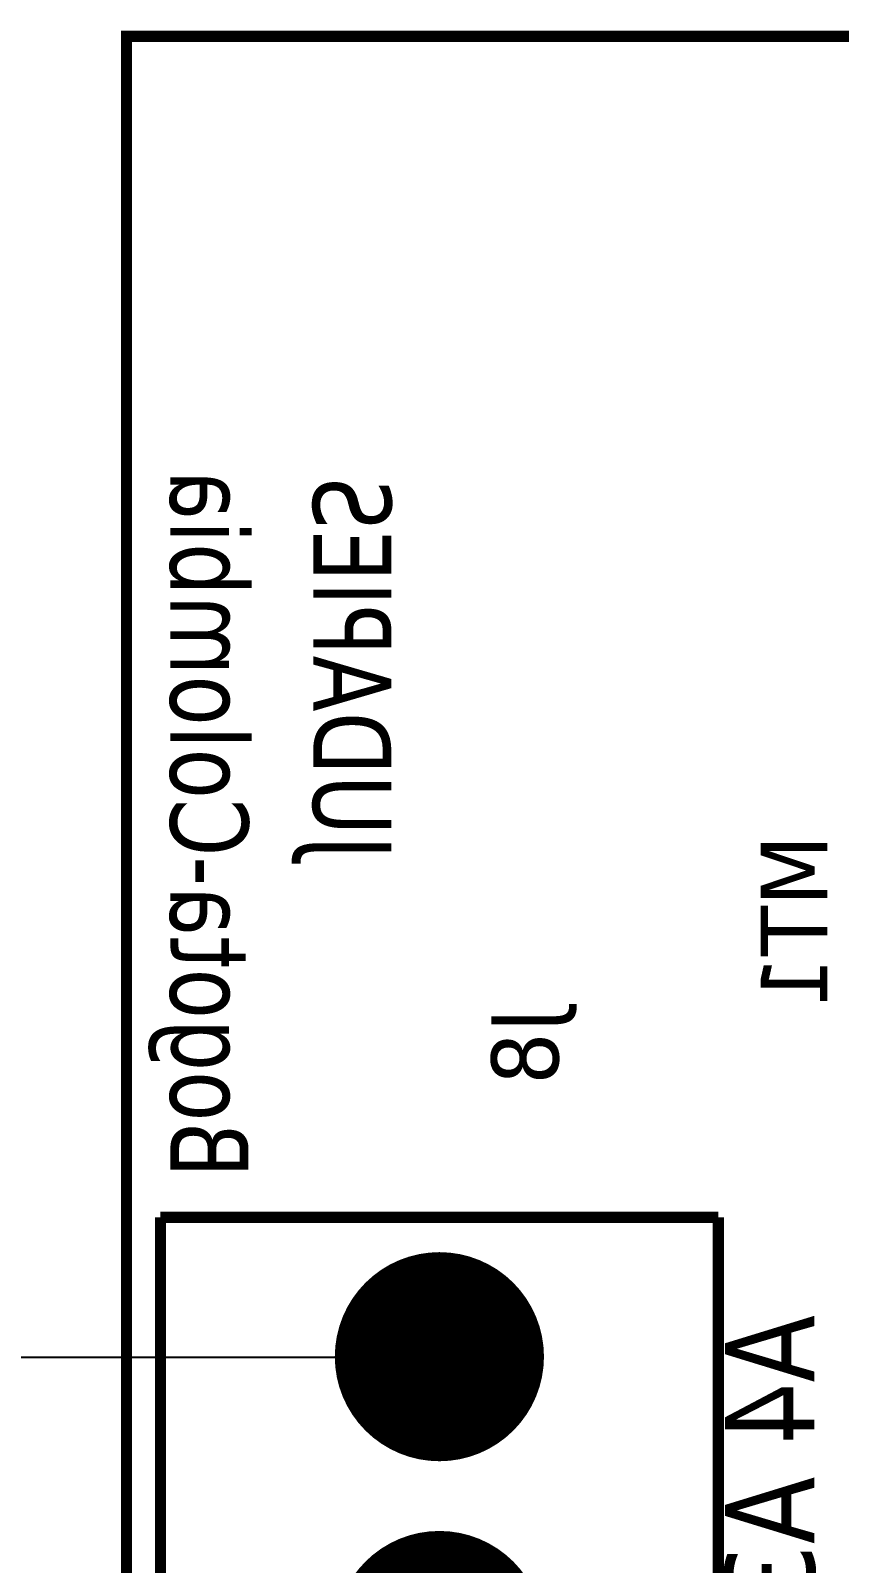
# Model space of a CAD drawing. Header units: millimetres. Extents: x 123.5 to 144.3, y 105.4 to 121.6.
# Drawn here: x 128.203 to 129.16, y 114.152 to 115.966 of the extents above; entities that cross this region are included whole.
import ezdxf

# ---------------------------------------------------------------- set-up
doc = ezdxf.new("R2010")
doc.units = ezdxf.units.MM
doc.layers.add('DESC', color=250, linetype='Continuous')
doc.layers.add('WIRES', color=7, linetype='Continuous')
doc.styles.get("Standard").update_dxf_attribs({"font": 'tahoma.ttf'})

# ---------------------------------------------------------------- blocks, each defined once
blk = doc.blocks.new('EPAD')
at = {"const_width": 0.5}
blk.add_lwpolyline([(-0.25, 0, 1), (0.25, 0, 1)], format="xyb", close=True, dxfattribs=at)
blk = doc.blocks.new('muflai2c')
at = {"const_width": 0.008}
for points in [[(146.8028, 109.2399), (151.528, 109.2399), (151.528, 112.1493), (146.8028, 112.1493), (146.8028, 109.2399)], [(146.8028, 109.2399), (151.528, 109.2399), (151.528, 112.1493), (146.8028, 112.1493), (146.8028, 109.2399)], [(146.8028, 109.2399), (151.528, 109.2399), (151.528, 112.1493), (146.8028, 112.1493), (146.8028, 109.2399)], [(146.8272, 111.3021), (147.2272, 111.3021)], [(146.8272, 110.5021), (147.2272, 110.5021), (147.2272, 111.3021)], [(146.8272, 111.3021), (146.8272, 110.5021)], [(146.8272, 111.3021), (147.2272, 111.3021)], [(146.8272, 110.5021), (147.2272, 110.5021), (147.2272, 111.3021)], [(146.8272, 111.3021), (146.8272, 110.5021)], [(146.8272, 111.3021), (147.2272, 111.3021)], [(146.8272, 110.5021), (147.2272, 110.5021), (147.2272, 111.3021)], [(146.8272, 111.3021), (146.8272, 110.5021)]]:
    blk.add_lwpolyline(points, dxfattribs=at)
at = {"xscale": 0.15, "yscale": 0.15}
for p in [(147.0272, 111.2021), (147.0272, 111.0021)]:
    blk.add_blockref('EPAD', p, dxfattribs=at)
at = {"text_generation_flag": 2}
for s, height, rotation, width, p in [('Bogota-Colombia', 0.056, 270, 0.892857, (146.8343, 111.3304)), ('Bogota-Colombia', 0.056, 270, 0.892857, (146.8343, 111.3304)), ('Bogota-Colombia', 0.056, 270, 0.892857, (146.8343, 111.3304)), ('JUDAPIES', 0.056, 270, 0.892857, (146.9367, 111.5588)), ('JUDAPIES', 0.056, 270, 0.892857, (146.9367, 111.5588)), ('JUDAPIES', 0.056, 270, 0.892857, (146.9367, 111.5588)), ('MT1', 0.048, 90, 1.041667, (147.3055, 111.5763)), ('MT1', 0.048, 90, 1.041667, (147.3055, 111.5763)), ('MT1', 0.048, 90, 1.041667, (147.3055, 111.5763)), ('J8', 0.048, 90, 1.041667, (147.1125, 111.4521)), ('J8', 0.048, 90, 1.041667, (147.1125, 111.4521)), ('J8', 0.048, 90, 1.041667, (147.1125, 111.4521)), ('A4 A3   GND', 0.064, 90, 0.9375, (147.2961, 111.232)), ('A4 A3   GND', 0.064, 90, 0.9375, (147.2961, 111.232)), ('A4 A3   GND', 0.064, 90, 0.9375, (147.2961, 111.232))]:
    blk.add_text(s, height=height, rotation=rotation, dxfattribs=dict(at, width=width)).set_placement(p)

msp = doc.modelspace()

# ---------------------------------------------------------------- linework, layer by layer
at = {"layer": 'WIRES'}
msp.add_line((128.7795, 114.3955), (126.9606, 114.3955), dxfattribs=at)

# ---------------------------------------------------------------- block references
at = {"layer": 'DESC', "xscale": 1.65, "yscale": 1.65, "zscale": 1.65}
msp.add_blockref('muflai2c', (-113.9078, -69.0872), dxfattribs=at)

doc.saveas('drawing.dxf')
